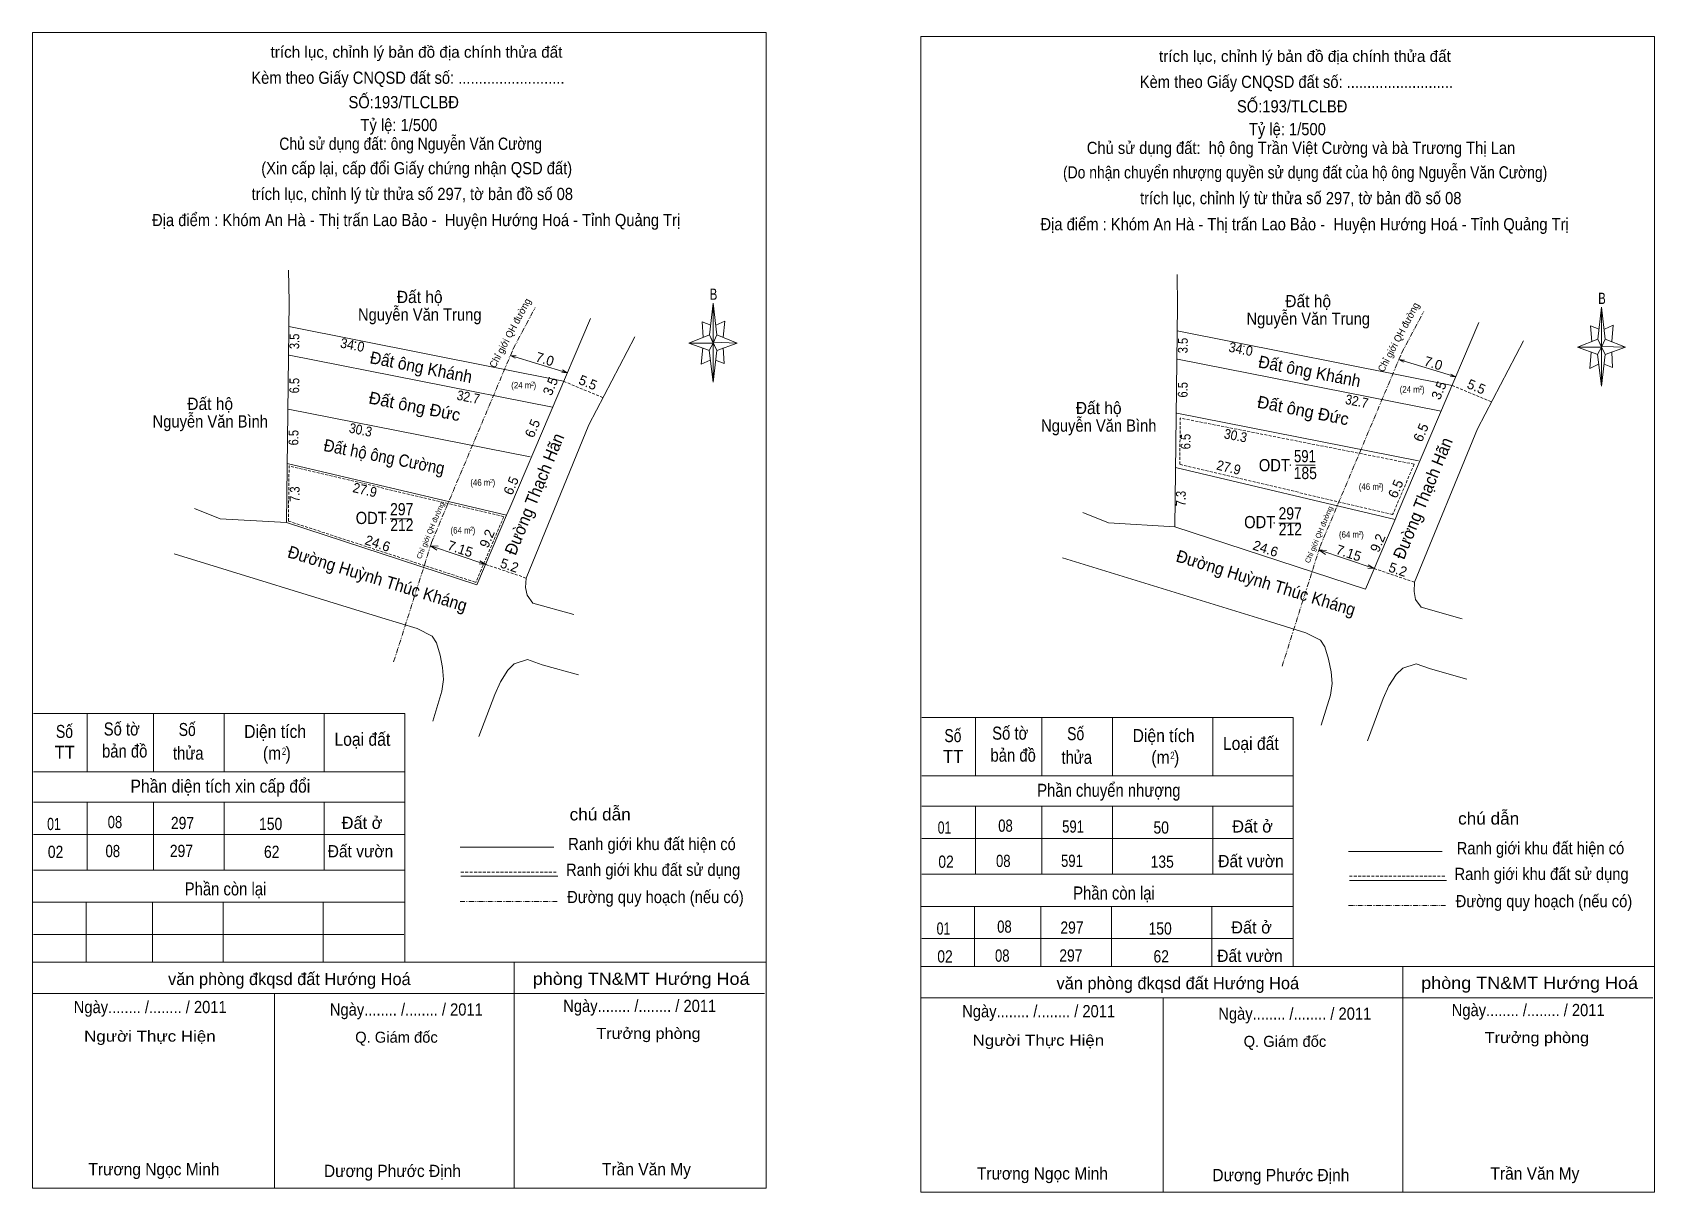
# Model space of a CAD drawing. Header units: metres. Extents: x 536461 to 537503, y 1836996 to 1837501.
# Drawn here: x 536460.5 to 536858.5, y 1837119.4 to 1837404 of the extents above; entities that cross this region are included whole.
import ezdxf
from ezdxf.enums import TextEntityAlignment as Align

# ---------------------------------------------------------------- set-up
doc = ezdxf.new("R2010")
doc.units = ezdxf.units.M
doc.header["$LTSCALE"] = 0.24
doc.header["$PDMODE"] = 32
doc.header["$PDSIZE"] = 0.12
doc.linetypes.add('DASH_DOUBLE_DOT', pattern=[9.2, 5, -1.2, 0.3, -1.2, 0.3, -1.2])
doc.linetypes.add('MEDIUM_DASHED', pattern=[4.5, 3, -1.5])
doc.layers.add('17', color=7, linetype='Continuous', lineweight=13)
doc.layers.add('3', color=7, linetype='Continuous', lineweight=13)

msp = doc.modelspace()

# ---------------------------------------------------------------- linework, layer by layer
at = {"layer": '17'}
for p, q in [((536523.38, 1837345.65), (536523.52, 1837337.93)), ((536741.36, 1837344.63), (536741.5, 1837336.91)), ((536522.84, 1837283.75), (536523.52, 1837337.93)), ((536740.82, 1837282.73), (536741.5, 1837336.91)), ((536523.44, 1837331.83), (536590.86, 1837318.41)), ((536597.42, 1837333.85), (536577.66, 1837287.39)), ((536741.42, 1837330.81), (536808.84, 1837317.39)), ((536815.4, 1837332.83), (536795.64, 1837286.37)), ((536608.36, 1837329.35), (536597.06, 1837307.73)), ((536608.36, 1837329.35), (536597.06, 1837307.73)), ((536826.34, 1837328.33), (536815.04, 1837306.71)), ((536826.34, 1837328.33), (536815.04, 1837306.71)), ((536588.16, 1837312.07), (536523.52, 1837324.83)), ((536577.82, 1837324.77), (536591.76, 1837320.53)), ((536577.82, 1837324.77), (536578.94, 1837324.11)), ((536577.82, 1837324.77), (536579.22, 1837324.65)), ((536806.14, 1837311.05), (536741.5, 1837323.81)), ((536795.8, 1837323.75), (536809.74, 1837319.51)), ((536795.8, 1837323.75), (536796.92, 1837323.09)), ((536795.8, 1837323.75), (536797.2, 1837323.63)), ((536591.76, 1837320.53), (536590.44, 1837320.59)), ((536591.76, 1837320.53), (536590.56, 1837321.21)), ((536809.74, 1837319.51), (536808.42, 1837319.57)), ((536809.74, 1837319.51), (536808.54, 1837320.19)), ((536582.64, 1837299.91), (536523.3, 1837311.61)), ((536800.62, 1837298.89), (536741.28, 1837310.59)), ((536576.88, 1837285.55), (536523.02, 1837298.27)), ((536794.86, 1837284.53), (536741, 1837297.25)), ((536770.5, 1837297.85), (536775.22, 1837297.85)), ((536500.28, 1837287.21), (536506.6, 1837284.69)), ((536576.88, 1837285.55), (536577.66, 1837287.39)), ((536506.6, 1837284.69), (536522.84, 1837283.75)), ((536522.84, 1837283.75), (536569.6, 1837268.47)), ((536548.34, 1837284.65), (536553.58, 1837284.65)), ((536576.88, 1837285.55), (536569.6, 1837268.47)), ((536718.26, 1837286.19), (536724.58, 1837283.67)), ((536724.58, 1837283.67), (536740.82, 1837282.73)), ((536740.82, 1837282.73), (536787.58, 1837267.45)), ((536766.32, 1837283.63), (536771.56, 1837283.63)), ((536794.86, 1837284.53), (536787.58, 1837267.45)), ((536794.86, 1837284.53), (536795.64, 1837286.37)), ((536495.3, 1837276.11), (536546.28, 1837260.41)), ((536558.2, 1837278.05), (536560.08, 1837277.95)), ((536713.28, 1837275.09), (536764.26, 1837259.39)), ((536776.18, 1837277.03), (536778.06, 1837276.93)), ((536571.74, 1837273.49), (536570.16, 1837273.59)), ((536571.74, 1837273.49), (536570.28, 1837274.39)), ((536789.72, 1837272.47), (536788.14, 1837272.57)), ((536789.72, 1837272.47), (536788.26, 1837273.37))]:
    msp.add_line(p, q, dxfattribs=at)
at = {"layer": '17', "linetype": 'MEDIUM_DASHED'}
for p, q in [((536590.86, 1837318.41), (536600.54, 1837314.39)), ((536808.84, 1837317.39), (536818.52, 1837313.37)), ((536742.02, 1837298.05), (536742.16, 1837309.39)), ((536799.54, 1837298.09), (536742.16, 1837309.39)), ((536523.34, 1837284.12), (536523.51, 1837297.64)), ((536576.18, 1837285.2), (536523.51, 1837297.64)), ((536794.26, 1837285.71), (536742.02, 1837298.05)), ((536799.54, 1837298.09), (536794.26, 1837285.71)), ((536523.34, 1837284.12), (536569.32, 1837269.09)), ((536576.18, 1837285.2), (536569.32, 1837269.09)), ((536571.74, 1837273.49), (536581.64, 1837270.15)), ((536789.72, 1837272.47), (536799.62, 1837269.13))]:
    msp.add_line(p, q, dxfattribs=at)
at = {"layer": '17', "linetype": 'DASH_DOUBLE_DOT'}
for p, q in [((536565.46, 1837190.8), (536589.26, 1837190.8)), ((536783.44, 1837189.78), (536807.24, 1837189.78))]:
    msp.add_line(p, q, dxfattribs=at)
for points in [[(536549.16, 1837249.55), (536558.46, 1837278.87), (536578.5, 1837326.39), (536583.9, 1837336.55)], [(536767.14, 1837248.53), (536776.44, 1837277.85), (536796.48, 1837325.37), (536801.88, 1837335.53)]]:
    msp.add_lwpolyline(points, dxfattribs=at)
at = {"layer": '17'}
for points in [[(536597.06, 1837307.73), (536581.64, 1837270.15), (536581.54, 1837267.85), (536581.9, 1837265.91), (536583.28, 1837264.01), (536593.34, 1837261.17)], [(536815.04, 1837306.71), (536799.62, 1837269.13), (536799.52, 1837266.83), (536799.88, 1837264.89), (536801.26, 1837262.99), (536811.32, 1837260.15)], [(536571.74, 1837273.49), (536558.2, 1837278.05), (536559.78, 1837276.95)], [(536789.72, 1837272.47), (536776.18, 1837277.03), (536777.76, 1837275.93)], [(536546.28, 1837260.41), (536554.96, 1837257.73), (536558.58, 1837255.89), (536559.66, 1837254.25), (536560.56, 1837251.23), (536561.16, 1837248.19), (536561.42, 1837245.27), (536561, 1837242.43), (536558.78, 1837235.03)], [(536764.26, 1837259.39), (536772.94, 1837256.71), (536776.56, 1837254.87), (536777.64, 1837253.23), (536778.54, 1837250.21), (536779.14, 1837247.17), (536779.4, 1837244.25), (536778.98, 1837241.41), (536776.76, 1837234.01)], [(536570.1, 1837231.23), (536573.96, 1837241.61), (536575.36, 1837244.69), (536577.14, 1837247.53), (536578.74, 1837249.07), (536582.04, 1837250.13), (536585.56, 1837248.87), (536594.52, 1837246.39)], [(536788.08, 1837230.21), (536791.94, 1837240.59), (536793.34, 1837243.67), (536795.12, 1837246.51), (536796.72, 1837248.05), (536800.02, 1837249.11), (536803.54, 1837247.85), (536812.5, 1837245.37)]]:
    msp.add_lwpolyline(points, dxfattribs=at)
for p in [(536539.8, 1837328.01), (536757.78, 1837326.99), (536769.16, 1837297.85), (536547.22, 1837284.65), (536765.2, 1837283.63)]:
    msp.add_point(p, dxfattribs=at)
at = {"layer": '3'}
for p, q in [((536626.62, 1837329.8), (536627.54, 1837337.6)), ((536844.6, 1837328.78), (536845.52, 1837336.58)), ((536626.62, 1837326), (536621.62, 1837327.8)), ((536628.42, 1837329.8), (536633.42, 1837327.8)), ((536630.02, 1837326.6), (536630.22, 1837322.8)), ((536844.6, 1837324.98), (536839.6, 1837326.78)), ((536846.4, 1837328.78), (536851.4, 1837326.78)), ((536628.42, 1837326), (536627.54, 1837318.2)), ((536630.22, 1837322.8), (536628.14, 1837323.6)), ((536846.4, 1837324.98), (536845.52, 1837317.18)), ((536848.2, 1837321.78), (536846.12, 1837322.58)), ((536848, 1837325.58), (536848.2, 1837321.78)), ((536460.79, 1837236.91), (536551.9, 1837236.91)), ((536473.95, 1837236.91), (536473.95, 1837222.63)), ((536490.23, 1837236.91), (536490.23, 1837222.63)), ((536507.55, 1837236.91), (536507.55, 1837222.63)), ((536532.15, 1837236.91), (536532.15, 1837222.63)), ((536551.9, 1837236.91), (536551.9, 1837175.88)), ((536678.77, 1837235.89), (536769.88, 1837235.89)), ((536691.93, 1837235.89), (536691.93, 1837221.61)), ((536708.21, 1837235.89), (536708.21, 1837221.61)), ((536725.53, 1837235.89), (536725.53, 1837221.61)), ((536750.13, 1837235.89), (536750.13, 1837221.61)), ((536769.88, 1837235.89), (536769.88, 1837174.86)), ((536460.79, 1837222.63), (536551.9, 1837222.63)), ((536678.77, 1837221.61), (536769.88, 1837221.61)), ((536460.79, 1837215.16), (536551.9, 1837215.16)), ((536473.95, 1837215.16), (536473.95, 1837198.5)), ((536490.23, 1837215.16), (536490.23, 1837198.5)), ((536507.55, 1837215.16), (536507.55, 1837198.5)), ((536532.15, 1837215.16), (536532.15, 1837198.5)), ((536678.77, 1837214.14), (536769.88, 1837214.14)), ((536691.93, 1837214.14), (536691.93, 1837197.48)), ((536708.21, 1837214.14), (536708.21, 1837197.48)), ((536725.53, 1837214.14), (536725.53, 1837197.48)), ((536750.13, 1837214.14), (536750.13, 1837197.48)), ((536460.79, 1837207.26), (536551.9, 1837207.26)), ((536565.46, 1837204.08), (536588.46, 1837204.08)), ((536678.77, 1837206.24), (536769.88, 1837206.24)), ((536783.44, 1837203.06), (536806.44, 1837203.06)), ((536460.79, 1837198.5), (536551.9, 1837198.5)), ((536565.66, 1837197), (536589.46, 1837197)), ((536678.77, 1837197.48), (536769.88, 1837197.48)), ((536783.64, 1837195.98), (536807.44, 1837195.98)), ((536460.54, 1837190.61), (536551.9, 1837190.61)), ((536473.7, 1837190.61), (536473.7, 1837175.88)), ((536489.98, 1837190.61), (536489.98, 1837175.88)), ((536507.3, 1837190.61), (536507.3, 1837175.88)), ((536531.9, 1837190.61), (536531.9, 1837175.88)), ((536678.52, 1837189.59), (536769.88, 1837189.59)), ((536691.68, 1837189.59), (536691.68, 1837174.86)), ((536707.96, 1837189.59), (536707.96, 1837174.86)), ((536725.28, 1837189.59), (536725.28, 1837174.86)), ((536749.88, 1837189.59), (536749.88, 1837174.86)), ((536460.76, 1837182.72), (536551.68, 1837182.72)), ((536678.74, 1837181.7), (536769.66, 1837181.7)), ((536460.54, 1837175.88), (536640.54, 1837175.88)), ((536578.74, 1837175.88), (536578.74, 1837120.4)), ((536678.52, 1837174.86), (536858.52, 1837174.86)), ((536796.72, 1837174.86), (536796.72, 1837119.38)), ((536460.54, 1837168.2), (536640.14, 1837168.2)), ((536519.94, 1837168.08), (536519.94, 1837120.4)), ((536678.52, 1837167.18), (536858.12, 1837167.18)), ((536737.92, 1837167.06), (536737.92, 1837119.38))]:
    msp.add_line(p, q, dxfattribs=at)
at = {"layer": '3', "linetype": 'MEDIUM_DASHED'}
for p, q in [((536565.66, 1837198), (536589.26, 1837198)), ((536783.64, 1837196.98), (536807.24, 1837196.98))]:
    msp.add_line(p, q, dxfattribs=at)
at = {"layer": '3'}
for points in [[(536460.54, 1837404), (536640.54, 1837404), (536640.54, 1837120.48), (536460.54, 1837120.48)], [(536678.52, 1837402.98), (536858.52, 1837402.98), (536858.52, 1837119.46), (536678.52, 1837119.46)], [(536627.54, 1837337.6), (536628.42, 1837329.8), (536627.54, 1837327.8)], [(536845.52, 1837336.58), (536846.4, 1837328.78), (536845.52, 1837326.78)], [(536627.54, 1837327.8), (536621.62, 1837327.8), (536626.62, 1837329.8), (536628.42, 1837326), (536633.42, 1837327.8), (536627.54, 1837328)], [(536627.54, 1837327.8), (536627.54, 1837318.2), (536626.54, 1837326)], [(536845.52, 1837326.78), (536839.6, 1837326.78), (536844.6, 1837328.78), (536846.4, 1837324.98), (536851.4, 1837326.78), (536845.52, 1837326.98)], [(536845.52, 1837326.78), (536845.52, 1837317.18), (536844.52, 1837324.98)]]:
    msp.add_lwpolyline(points, close=True, dxfattribs=at)
for points in [[(536626.94, 1837332.2), (536624.82, 1837333), (536625.14, 1837329.2)], [(536628.22, 1837332.2), (536630.42, 1837333.2), (536630.02, 1837329.2)], [(536844.92, 1837331.18), (536842.8, 1837331.98), (536843.12, 1837328.18)], [(536846.2, 1837331.18), (536848.4, 1837332.18), (536848, 1837328.18)], [(536627.54, 1837327.8), (536626.62, 1837329.8), (536621.62, 1837327.8)], [(536625.02, 1837326.6), (536624.62, 1837322.6), (536626.82, 1837323.6)], [(536627.54, 1837327.8), (536628.42, 1837326), (536633.42, 1837327.8)], [(536845.52, 1837326.78), (536844.6, 1837328.78), (536839.6, 1837326.78)], [(536845.52, 1837326.78), (536846.4, 1837324.98), (536851.4, 1837326.78)], [(536843, 1837325.58), (536842.6, 1837321.58), (536844.8, 1837322.58)]]:
    msp.add_lwpolyline(points, dxfattribs=at)

# ---------------------------------------------------------------- texts
at = {"layer": '17'}
for s, height, width, p in [('Đất hộ', 3, 0.95, (536555.555, 1837337.61)), ('Đất hộ', 3, 0.95, (536773.535, 1837336.59)), ('Nguyễn Văn Trung', 3, 0.9, (536555.565, 1837333.29)), ('Nguyễn Văn Trung', 3, 0.9, (536773.545, 1837332.27)), ('Đất hộ', 3, 0.95, (536504.155, 1837311.39)), ('(24 m )', 1.6, 0.9, (536581.065, 1837316.65)), ('2', 1.033, 0.8, (536583.215, 1837317.29)), ('(24 m )', 1.6, 0.9, (536799.045, 1837315.63)), ('2', 1.033, 0.8, (536801.195, 1837316.27)), ('Nguyễn Văn Bình', 3, 0.9, (536504.175, 1837307.07)), ('Đất hộ', 3, 0.95, (536722.135, 1837310.37)), ('Nguyễn Văn Bình', 3, 0.9, (536722.155, 1837306.05)), ('ODT ', 3, 0.9, (536765.74, 1837296.33)), ('591', 3, 0.8, (536772.74, 1837298.55)), ('185', 3, 0.85, (536772.83, 1837294.41)), ('(46 m )', 1.6, 0.9, (536571.025, 1837292.79)), ('2', 1.033, 0.8, (536573.175, 1837293.43)), ('(46 m )', 1.6, 0.9, (536789.005, 1837291.77)), ('2', 1.033, 0.8, (536791.155, 1837292.41)), ('297', 3, 0.85, (536551.135, 1837285.53)), ('297', 3, 0.85, (536769.115, 1837284.51)), ('ODT ', 3, 0.9, (536544.16, 1837283.39)), ('212', 3, 0.85, (536551.18, 1837281.65)), ('(64 m )', 1.594, 0.9, (536566.15, 1837281.05)), ('2', 1.033, 0.8, (536568.295, 1837281.69)), ('ODT ', 3, 0.9, (536762.14, 1837282.37)), ('212', 3, 0.85, (536769.16, 1837280.63)), ('(64 m )', 1.594, 0.9, (536784.13, 1837280.03)), ('2', 1.033, 0.8, (536786.275, 1837280.67))]:
    msp.add_text(s, height=height, dxfattribs=dict(at, width=width)).set_placement(p, align=Align.CENTER)
for s, height, rotation, width, p in [('Chỉ giới QH đường', 1.75, 62.01, 0.95, (536578.498, 1837329.854)), ('Chỉ giới QH đường', 1.75, 62.01, 0.95, (536796.478, 1837328.834)), ('3.5', 2.4, 89.281, 0.85, (536526.004, 1837328.195)), ('34.0', 2.4, 348.742, 0.95, (536538.806, 1837326.156)), ('3.5', 2.4, 89.281, 0.85, (536743.984, 1837327.175)), ('34.0', 2.4, 348.742, 0.95, (536756.786, 1837325.136)), ('Đất ông Khánh', 3, 348.841, 0.95, (536555.615, 1837320.412)), ('Đất ông Khánh', 3, 348.841, 0.95, (536773.595, 1837319.392)), ('6.5', 2.4, 89.281, 0.85, (536525.984, 1837317.335)), ('32.7', 2.4, 348.841, 0.9, (536567.263, 1837313.369)), ('6.5', 2.4, 89.281, 0.85, (536743.964, 1837316.315)), ('32.7', 2.4, 348.841, 0.9, (536785.243, 1837312.349)), ('30.3', 2.4, 348.846, 0.9, (536540.833, 1837305.313)), ('30.3', 2.4, 348.846, 0.9, (536755.503, 1837303.913)), ('6.5', 2.4, 89.281, 0.85, (536525.794, 1837304.565)), ('Đất hộ ông Cường', 3, 348.841, 0.9, (536546.565, 1837298.44)), ('Đường Thạch Hãn', 3, 67.69, 0.95, (536585.074, 1837290.176)), ('6.5', 2.4, 89.281, 0.85, (536744.664, 1837303.615)), ('Đường Thạch Hãn', 3, 67.69, 0.95, (536803.054, 1837289.156)), ('27.9', 2.4, 346.712, 0.95, (536753.769, 1837296.108)), ('7.3', 2.4, 89.281, 0.85, (536526.083, 1837290.7)), ('27.9', 2.4, 346.712, 0.95, (536541.839, 1837290.588)), ('7.3', 2.4, 89.281, 0.85, (536743.483, 1837289.62)), ('Chỉ giới QH đường', 1.275, 67.134, 0.95, (536558.758, 1837281.582)), ('Chỉ giới QH đường', 1.275, 67.134, 0.95, (536776.738, 1837280.562)), ('Đường Huỳnh Thúc Kháng', 3, 342.883, 0.95, (536544.764, 1837268.557)), ('Đường Huỳnh Thúc Kháng', 3, 342.883, 0.95, (536762.743, 1837267.537))]:
    msp.add_text(s, height=height, rotation=rotation, dxfattribs=dict(at, width=width)).set_placement(p, align=Align.CENTER)
for s, height, rotation, p in [('7.0', 2.4, 343.12, (536585.922, 1837322.708)), ('7.0', 2.4, 343.12, (536803.902, 1837321.688)), ('3.5', 2.4, 66.959, (536588.732, 1837316.74)), ('5.5', 2.4, 337.447, (536596.37, 1837317.001)), ('3.5', 2.4, 66.959, (536806.712, 1837315.72)), ('5.5', 2.4, 337.447, (536814.35, 1837315.981)), ('Đất ông Đức', 3, 348.846, (536554.035, 1837310.804)), ('Đất ông Đức', 3, 348.846, (536772.015, 1837309.784)), ('6.5', 2.4, 66.959, (536584.332, 1837306.4)), ('6.5', 2.4, 66.959, (536802.312, 1837305.38)), ('6.5', 2.4, 66.959, (536579.082, 1837292.34)), ('6.5', 2.4, 66.959, (536796.112, 1837291.58)), ('24.6', 2.4, 341.904, (536544.867, 1837277.5)), ('7.15', 2.4, 341.388, (536565.122, 1837276.173)), ('9.2', 2.4, 66.915, (536573.19, 1837279.37)), ('24.6', 2.4, 341.904, (536762.717, 1837276.23)), ('9.2', 2.4, 66.915, (536791.71, 1837278.279)), ('5.2', 2.4, 341.357, (536577.196, 1837272.109)), ('7.15', 2.4, 341.388, (536783.102, 1837275.153)), ('5.2', 2.4, 341.357, (536795.176, 1837271.089))]:
    msp.add_text(s, height=height, rotation=rotation, dxfattribs=at).set_placement(p, align=Align.CENTER)
at = {"layer": '3'}
for s, height, p in [('trích lục, chỉnh lý bản đồ địa chính thửa đất', 2.8, (536554.76, 1837397.8)), ('trích lục, chỉnh lý bản đồ địa chính thửa đất', 2.8, (536772.74, 1837396.78)), ('Đất ở', 3, (536541.405, 1837208.59)), ('Đất ở', 3, (536759.895, 1837207.71)), ('Đất ở', 3, (536759.635, 1837182.94)), ('văn phòng đkqsd đất Hướng Hoá ', 3, (536524.135, 1837170.28)), ('văn phòng đkqsd đất Hướng Hoá ', 3, (536742.115, 1837169.26)), ('Q. Giám đốc', 2.7, (536549.855, 1837156.14)), ('Q. Giám đốc', 2.7, (536767.835, 1837155.12))]:
    msp.add_text(s, height=height, dxfattribs=at).set_placement(p, align=Align.CENTER)
for s, height, width, p in [('Kèm theo Giấy CNQSD đất số: ..........................', 3, 0.9, (536552.665, 1837391.4)), ('Kèm theo Giấy CNQSD đất số: ..........................', 3, 0.9, (536770.645, 1837390.38)), ('Tỷ lệ: 1/500', 3, 0.9, (536550.455, 1837379.8)), ('Chủ sử dụng đất: ông Nguyễn Văn Cường ', 3, 0.85, (536553.805, 1837375.2)), ('Tỷ lệ: 1/500', 3, 0.9, (536768.435, 1837378.78)), ('Chủ sử dụng đất:  hộ ông Trần Việt Cường và bà Trương Thị Lan', 3, 0.9, (536771.78, 1837374.18)), ('(Xin cấp lại, cấp đổi Giấy chứng nhận QSD đất)', 3, 0.9, (536554.81, 1837369.2)), ('(Do nhận chuyển nhượng quyền sử dụng đất của hộ ông Nguyễn Văn Cường)', 3, 0.85, (536772.79, 1837368.18)), ('trích lục, chỉnh lý từ thửa số 297, tờ bản đồ số 08', 3, 0.9, (536553.74, 1837362.88)), ('trích lục, chỉnh lý từ thửa số 297, tờ bản đồ số 08', 3, 0.9, (536771.72, 1837361.86)), ('Địa điểm : Khóm An Hà - Thị trấn Lao Bảo -  Huyện Hướng Hoá - Tỉnh Quảng Trị ', 3, 0.9, (536555.185, 1837356.48)), ('Địa điểm : Khóm An Hà - Thị trấn Lao Bảo -  Huyện Hướng Hoá - Tỉnh Quảng Trị ', 3, 0.9, (536773.165, 1837355.46)), ('B', 2.756, 0.75, (536627.64, 1837338.4)), ('B', 2.756, 0.75, (536845.62, 1837337.38)), ('Số tờ', 3.2, 0.85, (536482.455, 1837231.51)), ('Số', 3.2, 0.8, (536498.515, 1837231.39)), ('Số', 3.2, 0.8, (536468.395, 1837230.91)), ('Diện tích', 3.2, 0.9, (536520.08, 1837230.91)), ('Loại đất', 3.2, 0.9, (536541.485, 1837228.99)), ('Số', 3.2, 0.8, (536686.375, 1837229.89)), ('Số tờ', 3.2, 0.85, (536700.435, 1837230.49)), ('Số', 3.2, 0.8, (536716.495, 1837230.37)), ('Diện tích', 3.2, 0.9, (536738.06, 1837229.89)), ('Loại đất', 3.2, 0.9, (536759.465, 1837227.97)), ('TT', 3.2, 0.95, (536468.455, 1837225.79)), ('bản đồ', 3.2, 0.85, (536483.175, 1837226.11)), ('thửa', 3.2, 0.85, (536498.775, 1837225.59)), ('(m )', 3.2, 0.9, (536520.5, 1837225.59)), ('2', 1.771, 0.8, (536522.26, 1837226.77)), ('TT', 3.2, 0.95, (536686.435, 1837224.77)), ('bản đồ', 3.2, 0.85, (536701.155, 1837225.09)), ('thửa', 3.2, 0.85, (536716.755, 1837224.57)), ('(m )', 3.2, 0.9, (536738.48, 1837224.57)), ('2', 1.771, 0.8, (536740.24, 1837225.75)), ('Phần diện tích xin cấp đổi', 3.2, 0.9, (536506.645, 1837217.49)), ('Phần chuyển nhượng', 3.2, 0.85, (536724.63, 1837216.47)), ('01', 3, 0.75, (536465.82, 1837208.31)), ('08', 3, 0.8, (536480.785, 1837208.78)), ('297', 3, 0.85, (536497.355, 1837208.55)), ('150', 3, 0.85, (536518.99, 1837208.32)), ('chú dẫn', 3, 1.05, (536599.835, 1837210.68)), ('chú dẫn', 3, 1.05, (536817.815, 1837209.66)), ('01', 3, 0.75, (536684.31, 1837207.43)), ('08', 3, 0.8, (536699.275, 1837207.9)), ('591', 3, 0.8, (536715.85, 1837207.67)), ('50', 3, 0.85, (536737.48, 1837207.44)), ('02', 3, 0.85, (536466.21, 1837201.47)), ('08', 3, 0.8, (536480.255, 1837201.67)), ('297', 3, 0.85, (536497.095, 1837201.7)), ('62', 3, 0.85, (536519.25, 1837201.48)), ('Đất vườn', 3, 0.95, (536541.02, 1837201.62)), ('Ranh giới khu đất hiện có ', 3, 0.9, (536613.05, 1837203.4)), ('Ranh giới khu đất hiện có ', 3, 0.9, (536831.03, 1837202.38)), ('Ranh giới khu đất sử dụng', 3, 0.9, (536612.82, 1837197.08)), ('02', 3, 0.85, (536684.69, 1837199.05)), ('08', 3, 0.8, (536698.735, 1837199.25)), ('591', 3, 0.8, (536715.58, 1837199.28)), ('135', 3, 0.85, (536737.73, 1837199.06)), ('Đất vườn', 3, 0.95, (536759.5, 1837199.2)), ('Ranh giới khu đất sử dụng', 3, 0.9, (536830.8, 1837196.06)), ('Phần còn lại', 3.2, 0.85, (536507.915, 1837192.29)), ('Đường quy hoạch (nếu có)', 3, 0.9, (536613.4, 1837190.4)), ('Phần còn lại', 3.2, 0.85, (536725.895, 1837191.27)), ('Đường quy hoạch (nếu có)', 3, 0.9, (536831.38, 1837189.38)), ('01', 3, 0.75, (536684.05, 1837182.66)), ('08', 3, 0.8, (536699.015, 1837183.13)), ('297', 3, 0.85, (536715.585, 1837182.9)), ('150', 3, 0.85, (536737.22, 1837182.67)), ('Đất vườn', 3, 0.95, (536759.25, 1837175.97)), ('02', 3, 0.85, (536684.44, 1837175.82)), ('08', 3, 0.8, (536698.485, 1837176.02)), ('297', 3, 0.85, (536715.325, 1837176.05)), ('62', 3, 0.85, (536737.48, 1837175.83)), ('phòng TN&MT Hướng Hoá ', 3, 1.1, (536610.5, 1837170.34)), ('phòng TN&MT Hướng Hoá ', 3, 1.1, (536828.48, 1837169.32)), ('Ngày........ /........ / 2011', 3, 0.9, (536489.43, 1837163.4)), ('Ngày........ /........ / 2011', 3, 0.9, (536552.27, 1837162.8)), ('Ngày........ /........ / 2011', 3, 0.9, (536609.53, 1837163.68)), ('Ngày........ /........ / 2011', 3, 0.9, (536707.41, 1837162.38)), ('Ngày........ /........ / 2011', 3, 0.9, (536770.25, 1837161.78)), ('Ngày........ /........ / 2011', 3, 0.9, (536827.51, 1837162.66)), ('Người Thực Hiện', 2.7, 1.15, (536489.355, 1837156.4)), ('Trưởng phòng', 2.7, 1.1, (536611.675, 1837157.08)), ('Người Thực Hiện', 2.7, 1.15, (536707.335, 1837155.38)), ('Trưởng phòng', 2.7, 1.1, (536829.655, 1837156.06)), ('Trương Ngọc Minh', 3, 0.95, (536490.35, 1837123.6)), ('Dương Phước Định', 3, 0.95, (536548.86, 1837123.19)), ('Trần Văn My', 3, 0.95, (536611.185, 1837123.6)), ('Trương Ngọc Minh', 3, 0.95, (536708.33, 1837122.58)), ('Dương Phước Định', 3, 0.95, (536766.84, 1837122.17)), ('Trần Văn My', 3, 0.95, (536829.165, 1837122.58))]:
    msp.add_text(s, height=height, dxfattribs=dict(at, width=width)).set_placement(p, align=Align.CENTER)
at = {"layer": '3', "width": 0.9}
for p in [(536538.08, 1837385.4), (536756.06, 1837384.38)]:
    msp.add_text('SỐ:193/TLCLBĐ', height=3, dxfattribs=at).set_placement(p)

doc.saveas('drawing.dxf')
